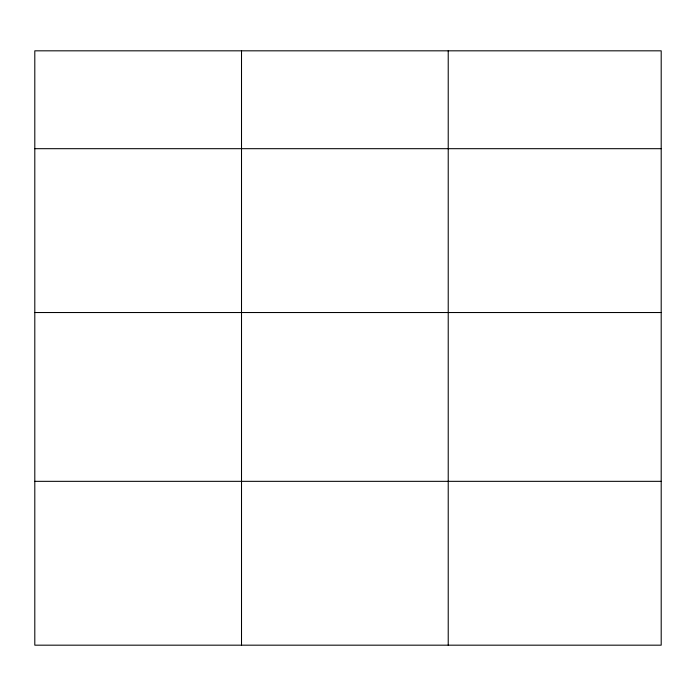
<?xml version="1.0" encoding="UTF-8"?>
<svg xmlns="http://www.w3.org/2000/svg" width="696" height="696" viewBox="0 0 696 696"><rect width="100%" height="100%" fill="white"/><g stroke="black" fill="none" stroke-linecap="round" stroke-linejoin="round"><path stroke-width="1.04" d="M661.2 312.53L661.2 50.825L34.8 50.825L34.8 645.175L661.2 645.175L661.2 312.53L34.8 312.53M34.8 148.683L661.2 148.683M34.8 481.336L661.2 481.336M448.224 50.825L448.224 645.175M241.512 50.825L241.512 645.175"/></g></svg>
